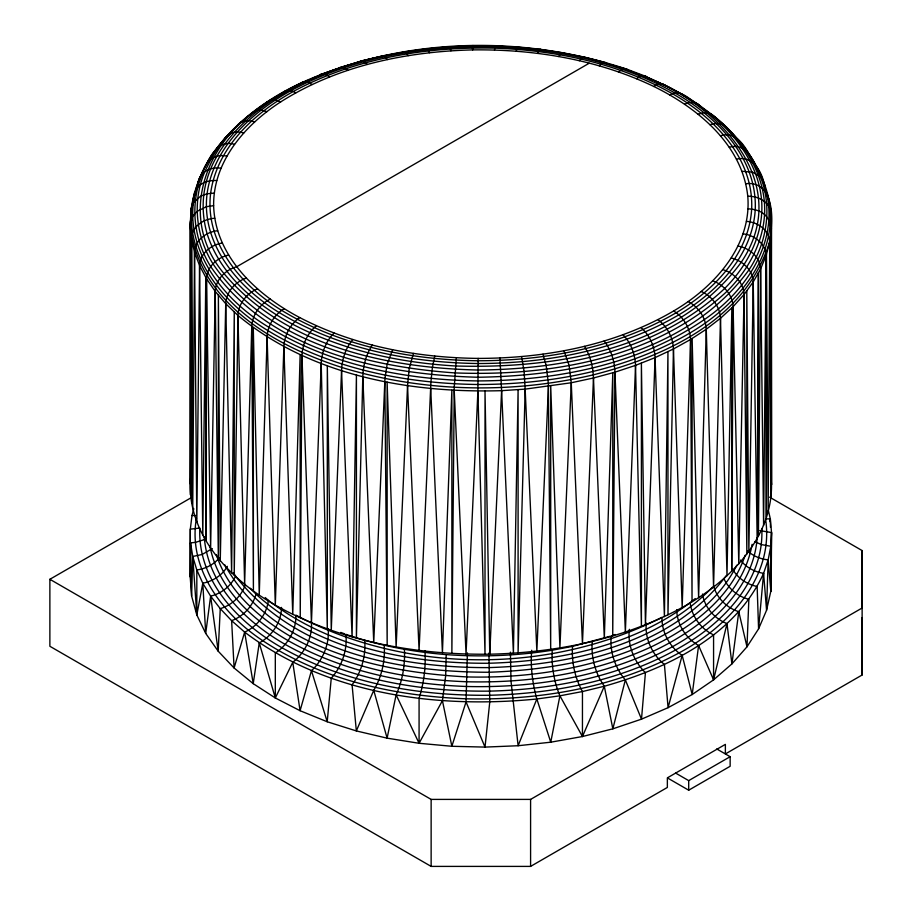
<?xml version="1.0" encoding="UTF-8"?>
<svg xmlns="http://www.w3.org/2000/svg" width="912" height="912" viewBox="0 0 912 912"><rect width="100%" height="100%" fill="white"/><g stroke="black" fill="none" stroke-linecap="round" stroke-linejoin="round"><path stroke-width="1.37" d="M190.357 484.055L190.403 220.864M745.765 183.722C770.594 180.747 773.011 210.547 771.427 228.399L771.541 484.739C771.917 539.984 727.468 582.757 682.176 607.517C623.409 639.38 556.138 652.65 489.755 654.2L485.013 390.952L485.013 654.178L477.899 391.077L478.139 358.405C545.672 358.336 614.836 345.397 673.649 310.969C713.879 287.36 751.933 246.092 747.772 196.251C742.254 144.506 697.669 107.992 653.801 86.48C597.634 59.531 534.66 49.134 472.69 49.898C405.954 51.562 337.657 65.755 280.691 101.893C245.328 124.67 213.089 161.344 213.625 205.69C215.221 256.865 257.389 295.237 299.752 317.581C354.529 346.104 416.773 357.698 478.139 358.405M771.096 410.981L771.176 214.708C768.007 175.013 743.884 140.072 713.446 115.699C697.087 104.458 680.876 92.545 662.728 84.075C659.547 83.437 656.412 84.77 653.801 86.48M191.486 497.53L49.875 579.291L49.875 646.277L431.137 866.4L530.59 866.4L667.356 787.444L667.356 777.868L725.371 744.374L725.371 753.95L862.125 674.994L862.125 617.572M769.591 497.143L862.125 550.574L862.125 607.996L530.59 799.402L431.137 799.402L49.875 579.291M499.936 358.017L501.6 390.667L489.755 654.2C415.918 655.01 340.244 641.626 275.31 605.123C230.804 579.907 187.838 536.074 190.312 481.319L190.916 211.288C198.121 150.982 249.284 106.772 301.644 82.661C403.013 37.141 521.972 34.143 626.932 69.232L583.27 57.057L579.348 60.682M228.616 255.075C217.466 257.401 206.899 266.794 206.488 278.696L205.93 540.542L205.793 277.385L202.795 535.378L199.568 265.597C199.945 253.673 211.082 244.712 222.254 243.037M767.87 195.248L770.891 211.721L771.427 228.399L770.811 498.419L769.728 242.056C769.443 230.143 757.519 221.969 746.438 221.399M213.625 205.69L206.386 206.671L197.049 211.402L192.74 216.269L190.186 224.968L191.395 238.648L190.551 495.011L190.186 224.968L191.201 208.301L193.458 202.703L200.549 196.205L207.07 193.754L214.297 193.116M193.561 200.526C200.458 157.024 234.703 123.257 270.362 100.274L275.264 100.058L280.691 101.893M771.096 240.346L771.176 214.708M712.762 280.816C723.592 284.647 732.655 294.918 733.1 306.683L731.72 570.992L731.846 307.834L727.001 575.746L720.491 318.277C720.024 306.603 711.736 296.001 701.168 291.464M771.427 228.399L769.728 242.056L768.166 512.031L766.479 254.231L766.331 517.4L766.114 255.577C765.772 243.652 754.27 235.034 743.109 233.837M193.811 508.748L191.999 515.508L190.312 529.165L190.198 576.886L191.623 596.038L196.821 614.962L205.713 633.418L218.196 651.179L234.099 667.994L253.228 683.658L275.31 697.954L300.082 710.71L327.214 721.757L356.341 730.934L387.098 738.15L419.075 743.28L451.85 746.278L485.013 747.099L518.119 745.731L550.745 742.197L582.449 736.531L612.841 728.825L641.501 719.158L668.074 707.678L692.197 694.522L713.572 679.862L731.914 663.89L746.985 646.813L758.579 628.858L766.559 610.265L770.811 591.261L771.29 572.098L771.541 532.597L770.332 518.917L768.451 510.777M217.626 230.736C206.477 231.785 194.86 240.289 194.53 252.214L192.728 508.645L191.714 240.004M316.373 325.732C307.583 332.914 302.408 344.257 301.952 355.532L300.23 617.777L300.139 354.654L292.752 614.403L283.871 346.674C284.339 335.297 290.347 324.068 299.752 317.581M604.132 341.02C611.154 349.741 614.528 361.084 614.95 372.176L612.727 635.869L612.796 372.757L604.314 638.4L593.473 377.99C593.096 366.966 590.44 355.691 584.398 346.366M738.047 246.08C749.219 247.916 760.22 256.979 760.608 268.903L758.431 536.005L758.396 272.802L757.142 538.639L753.232 281.911C752.81 270.02 742.391 260.536 731.264 258.039M766.114 255.577L763.595 525.46L760.608 268.903L766.114 255.577L769.728 242.056M761.794 528.709C764.142 576.316 729.292 616.227 691.478 640.566C631.537 678.585 559.683 693.519 489.47 695.263C418.038 696.05 344.839 683.099 282.047 647.794C238.99 623.409 197.437 581.001 199.819 528.037L190.312 529.165L190.198 576.886L191.053 570.068M194.53 252.214L199.568 265.597L196.821 522.131L194.53 252.214L191.395 238.648L190.471 221.981M771.541 532.597L770.811 546.277L768.166 559.877L770.811 591.261L771.541 532.597L759.81 530.567M257.526 288.853C246.878 293.208 238.397 303.742 237.929 315.427L234.224 575.107L234.27 311.915L231.625 572.827L225.731 303.696C226.176 291.908 235.421 281.728 246.308 278.069M413.455 353.423L409.271 368.288L407.539 385.662L419.075 650.45L430.909 382.003L432.379 367.593L434.75 356.102M760.608 268.903L753.232 281.911L748.855 551.464L746.803 290.746L746.848 553.949L744.044 294.53C743.611 282.697 733.829 272.802 722.817 269.644M589.232 63.213L236.641 266.783C225.595 269.77 215.654 279.574 215.221 291.418L210.626 548.294L206.488 278.696L199.568 265.597M488.935 653.026L489.755 702.058L485.013 747.099L466.043 701.921L467.411 652.901M744.044 294.53L738.788 563.867L733.1 306.683L744.044 294.53L753.232 281.911M215.221 291.418L225.731 303.696L220.259 560.812L218.378 295.1L218.333 558.304L215.221 291.418L206.488 278.696M657.928 319.69C667.185 326.348 672.999 337.611 673.455 348.965L667.972 614.779L667.949 351.565L664.415 616.592L655.067 357.618C654.611 346.355 649.652 335.012 641.022 327.636M372.335 345.112C366.031 354.301 363.204 365.598 362.805 376.622L356.41 638.024L356.432 374.809L352.078 636.907L341.555 370.557C341.977 359.465 345.545 348.099 352.784 339.538M733.1 306.683L720.491 318.277L713.572 587.032L706.276 329.232C705.808 317.661 698.33 306.774 688.104 301.541M190.551 542.857L192.728 556.491L191.623 596.038L190.551 542.857L195.373 542.389L204.482 539.562L204.436 536.963M270.237 299.09C259.909 304.141 252.225 314.959 251.758 326.553L244.644 584.261L237.929 315.427L225.731 303.696M521.596 356.615L524.126 371.674L525.164 389.128L518.096 652.81L518.096 389.584L513.41 653.22L501.6 390.667C409.477 393.311 310.639 375.721 237.929 315.427M720.491 318.277L706.276 329.232L698.603 597.645L692.14 338.466L692.037 601.589L690.566 339.492C690.099 328.024 683.453 316.92 673.649 310.969M284.339 308.678C274.432 314.446 267.569 325.504 267.102 336.995L259.247 595.057L253.285 327.602L253.411 590.737L251.758 326.553M362.805 376.622L373.749 642.47L384.955 378.526L387.121 364.39L392.593 349.752M690.566 339.492L682.176 607.517L673.455 348.965L690.566 339.492L706.276 329.232M768.166 559.877L766.559 610.265L763.595 573.317L768.166 559.877C760.665 559.102 753.289 556.172 747.737 551.008M283.871 346.674L275.31 605.123L267.102 336.995M673.455 348.965L655.067 357.618L645.434 624.8L641.387 363.044L641.421 626.248L635.527 365.37C635.083 354.198 630.933 342.821 623.056 334.761M334.088 333.062C326.017 340.951 321.662 352.328 321.218 363.512L311.448 622.828L301.952 355.532M341.555 370.557L331.261 630.352L327.317 365.632L327.294 628.847L321.218 363.512M635.527 365.37L625.358 632.084L614.95 372.176L635.527 365.37L655.067 357.618M563.969 350.767L569.122 365.473L571.254 382.766L559.911 647.953L550.723 386.118L550.688 649.23L548.374 383.336L546.185 365.575L542.993 354.187M593.473 377.99L582.449 643.701L571.254 382.766L593.473 377.99L614.95 372.176M407.539 385.662L396.127 646.996L387.121 382.071L387.178 645.183L384.853 381.672M548.443 386.494L536.849 651.134L525.164 389.128L571.254 382.766M477.899 391.077L466.043 654.064L454.222 390.382M192.056 205.417C185.524 258.803 225.104 304.574 267.946 330.634C330.691 368.858 405.167 383.564 477.911 384.499C551.076 384.431 626.008 370.409 689.734 333.119C733.316 307.538 774.55 262.816 770.036 208.825C766.433 200.23 756.675 195.955 747.772 196.251M757.177 537.613C753.768 586.997 713.332 624.036 672.52 646.676C616.58 677.012 552.535 689.643 489.334 691.125C419.03 691.889 346.982 679.144 285.171 644.396C246.365 622.03 209.179 586.439 204.482 539.562M510.412 652.148L510.994 680.99L518.119 745.731L536.849 698.991C532.414 683.236 530.374 666.592 531.685 650.256M609.877 636.314L572.519 646.38L552.193 650.222C551.418 665.692 553.926 681.515 559.911 695.81L582.449 736.531L604.314 686.246C667.322 668.439 735.095 636.086 763.595 573.317C754.612 571.949 745.97 567.367 740.453 560.059M770.138 521.767L770.332 518.917L765.533 518.848C774.71 577.969 727.172 627.285 678.836 653.038C614.095 687.99 539.266 700.473 466.294 698.809C395.363 696.187 322.814 680.341 262.918 640.783C222.916 614.471 187.496 568.655 196.456 518.187M572.519 646.38C571.482 661.895 574.902 677.947 582.449 691.547L582.449 736.531M763.595 573.317L758.579 628.858L757.142 586.496C747.145 584.444 737.74 578.322 732.735 569.305M198.132 184.247C197.984 172.79 210.74 166.28 220.932 168.253M592.253 641.603C590.919 657.176 595.331 673.455 604.314 686.246L612.841 728.825L625.358 679.93C615.11 668.04 609.604 651.567 611.234 635.903L615.121 634.49M494.486 50.023L495.33 46.067M190.312 481.319L190.984 475.859M629.348 629.326C627.41 645.103 634.068 661.724 645.434 672.646L641.501 719.158L625.358 679.93M227.362 566.329C222.311 575.312 212.815 581.309 202.795 583.224L210.626 596.152L205.713 633.418L202.795 583.224L196.821 569.977L192.728 556.491L202.156 554.473L212.325 548.602M676.727 609.74C676.852 624.367 685.972 638.4 698.603 645.502L692.197 694.522L682.176 655.375C669.796 647.121 661.633 632.255 661.952 617.31C549.548 674.435 407.584 674.173 295.967 615.155C296.309 630.135 287.861 644.966 275.31 652.981L275.31 697.954L292.752 662.26C305.03 652.821 313.033 636.713 311.311 621.129M713.583 586.097C716.935 598.169 726.932 607.928 738.788 611.713L731.914 663.89L727.001 623.591C714.62 618.758 704.531 607.335 702.502 594.054M646.312 623.113C644.659 638.651 652.354 654.77 664.415 664.449L668.074 707.678L682.176 655.375M456.365 357.766L454.244 387.224L451.873 653.311L451.862 390.199L442.434 652.81L430.715 388.569M281.512 607.415C281.398 622.075 272.015 636.04 259.247 642.914L253.228 683.658L244.644 632.119L231.625 620.673L220.259 608.657L210.626 596.152C221.331 593.552 230.896 586.165 235.581 576.122L233.449 572.611M265.187 597.531L268.379 600.347C266.828 614.107 257.218 626.51 244.644 632.119L234.099 667.994L231.625 620.673C243.31 616.364 252.761 606.241 255.987 594.179L250.39 588.274M192.728 556.491L196.821 614.962L202.795 583.224M194.701 191.873L190.916 211.288L191.064 246.89M752.115 544.316C742.995 595.536 697.395 630.238 653.049 651.339C595.069 678.038 530.465 688.024 466.967 686.497C405.053 684.308 342.376 671.255 288.044 640.589C252.396 619.784 217.991 588.479 209.954 546.242M604.314 686.246L582.449 691.547L559.911 695.81L550.745 742.197L536.849 698.991C436.392 708.977 327.043 694.465 244.644 632.119M404.404 649.355C405.247 664.825 402.523 680.705 396.127 694.841L419.075 743.28L442.434 700.655L445.672 675.781L446.185 654.599C412.099 651.852 378.263 645.4 345.876 634.342C347.586 650.028 341.806 666.547 331.261 678.197L327.214 721.757L311.448 670.685C322.814 660.265 329.62 644.168 328.149 628.733M396.127 694.841L387.098 738.15L373.749 690.327C381.672 676.909 385.32 660.801 384.214 645.274M698.603 645.502L713.572 679.862L727.001 623.591M516.203 51.175L517.606 47.173L518.711 48.211M311.448 670.685L300.082 710.71L292.752 662.26M205.132 167.204C210.011 155.735 219.188 139.297 234.487 144.347M466.043 701.921L451.85 746.278L442.434 700.655M195.852 190.961L193.572 197.687L193.595 200.526M245.374 584.375C241.794 596.003 231.796 605.146 220.259 608.657L218.196 651.179L210.626 596.152M745.161 555.237C730.637 598.865 690.669 627.923 650.803 647.075C593.575 673.421 529.815 683.27 467.149 681.766C406.045 679.6 344.177 666.729 290.563 636.451C258.563 617.641 227.92 591.044 216.372 554.621M537.67 53.352L539.938 49.43L541.192 49.601L517.606 47.173L472.268 45.6L472.69 49.898M373.749 690.327L356.341 730.934L352.078 684.764C361.38 672.19 366.065 655.853 364.663 640.258M198.417 181.294L203.102 171.718M736.782 565.212C715.886 607.061 673.512 632.996 631.549 650.131C579.428 670.445 523.043 678.323 467.297 676.932C378.674 672.292 271.331 648.5 224.626 564.619M219.781 145.384L225.207 137.837L238.944 124.34M558.771 56.521L560.88 53.466L563.605 52.976L539.938 49.43M235.581 576.122C294.166 651.943 398.122 672.201 488.935 672.258C574.72 669.191 672.098 647.851 726.374 575.506M265.039 104.356L266.486 102.532L270.362 100.274M213.932 152.589L218.105 147.448M236.892 126.061C240.654 120.281 248.634 119.711 254.573 122.026M219.336 557.87C213.796 564.665 205.417 568.757 196.821 569.977L196.821 614.962M380.84 57.182L383.747 55.883L387.475 59.554M599.275 65.789L602.479 62.985L606.617 62.825L585.458 57.388L561.872 52.736M223.964 140.243L226.894 137.279M712.614 587.077C654.941 646.004 568.643 665.076 488.889 667.607C406.855 667.983 318.562 650.746 255.987 594.179M329.563 76.927C326.77 74.374 321.788 72.401 318.835 75.799L324.102 73.883M240.985 122.618C259.179 105.518 281.044 92.921 303.411 81.966L307.538 82.171L312.121 84.474M268.379 600.347C330.657 648.204 411.825 663.799 488.866 663.252C561.393 661.143 637.488 644.898 695.229 598.591M618.404 71.831L623.876 68.639L646.38 77.235M255.907 110.831L260.479 107.593M636.622 78.74C639.563 76.186 644.647 74.317 647.68 77.737M426.2 48.929L449.753 46.774L450.938 50.798M675.644 773.091L688.697 780.626L730.147 756.698L730.147 766.274L688.697 790.202L667.732 778.096M403.685 52.03L427.34 48.769L429.392 52.714M291.395 88.339L282.652 92.807C286.208 89.205 291.92 90.379 295.784 92.807M293.892 87.062L300.139 83.87M669.841 95.019C679.725 88.145 689.13 99.385 697.247 103.683C712.933 115.208 728.779 127.612 740.441 143.287M301.382 83.334L308.86 80.108M311.357 79.025L315.096 77.406M320.18 74.647L361.517 60.876L383.747 55.883M684.616 104.276C689.689 101.506 697.247 101.426 700.541 106.921M301.644 82.661L303.411 81.966M339.788 67.534L362.851 60.956L367.376 64.433M328.058 72.447L334.647 70.053M698.033 114.194L703.916 112.689L709.228 113.213C735.87 134.645 758.248 164.548 761.531 199.5C764.552 233.062 748 265.232 724.721 288.42C659.365 350.151 565.269 369.371 478.002 370.021C386.927 368.003 285.502 346.366 224.056 273.668C179.06 220.373 202.51 147.562 255.884 110.546L261.117 110.078L266.92 111.652M710.003 124.716C716.068 122.459 724.094 123.131 727.913 128.957M360.331 61.366L381.683 56.191L405.293 51.813L408.188 55.643M720.457 135.763C741.627 129.242 749.881 158.323 758.659 171.388M729.304 147.265C747.726 141.793 754.999 163.795 760.54 176.882C772.475 207.423 767.015 242.729 749.037 269.758C688.4 353.309 575.221 375.835 477.945 377.249C381.569 374.684 268.755 351.291 210.706 266.589C193.504 239.081 189.593 203.627 202.487 173.599C205.474 161.128 214.16 153.364 226.86 156.134M552.193 650.222C517.172 655.808 481.547 657.199 446.185 654.599M536.849 698.991L559.911 695.81M214.742 218.264C204.607 218.755 193.903 225.196 191.68 235.638C205.952 307.025 277.898 346.822 341.692 367.422C422.917 392.285 510.777 394.212 593.37 374.832C661.987 357.322 738.503 323.065 765.829 252.556C774.733 232.013 773.843 209.942 747.988 208.837M736.508 159.144C753.757 154.88 762.865 173.405 764.917 187.587M583.27 57.057L586.336 58.391M501.6 390.667L525.164 389.128M742.003 171.319L752.411 172.106L760.54 176.882L762.421 179.208L767.779 197.026M472.359 45.839L449.092 46.888L449.753 46.774M191.999 515.508L195.59 515.497M216.737 180.599C209.042 179.915 200.549 182.582 196.091 189.217C180.337 246.183 222.323 299.786 268.983 327.305C331.421 365.347 405.532 379.973 477.922 380.92C556.696 380.692 638.366 364.709 704.292 319.61C744.819 292.182 778.734 243.493 766.468 192.58M500.756 46.364L511.609 46.934M243.743 132.947C239.765 131.807 235.467 131.567 231.511 132.935C219.245 142.557 211.595 157.685 204.812 171.638C192.022 201.415 195.909 236.573 212.963 263.842C265.791 341.487 366.236 366.681 454.849 372.905C550.335 376.553 655.067 358.598 727.149 291.179C750.656 267.752 767.38 235.262 764.324 201.37C761.007 166.064 738.412 135.865 711.497 114.217M614.072 65.892L620.479 67.91M625.495 68.662L646.289 76.574M340.769 632.404L344.599 633.851M662.728 84.075L681.56 93.856L699.071 105.074M644.659 75.935L666.079 86.024L655.044 81.054M648.899 78.284L652.582 79.948M642.823 75.833C716.171 102.292 794.968 182.183 741.239 262.268C677.16 349.285 556.742 369.109 455.396 365.974C399.16 362.702 342.718 350.402 292.547 324.182C255.679 304.346 220.282 275.059 207.138 233.882C183.073 148.713 273.053 88.795 342.741 66.986L348.031 70.235M667.31 86.686L678.346 92.557M680.797 93.856L683.248 95.167M754.885 541.66L761.326 544.589L770.811 546.277L770.811 591.261M716.741 748.957L730.147 756.698M702.764 108.562L711.668 115.151M742.037 145.361L746.039 150.548M748.433 153.672L750.565 157.571M724.117 579.006C728.745 589.061 738.184 596.585 748.855 599.321L746.985 646.813L738.788 611.713M759.194 172.596L764.632 184.623M768.189 198.371L769.01 201.073M259.247 642.914L275.31 697.954M690.202 602.821C691.729 616.569 701.111 629.063 713.572 634.877L713.572 679.862M424.889 650.575C426.064 666.604 423.898 682.974 419.075 698.296L419.075 743.28M771.062 479.267L771.541 484.739L771.199 216.076M770.332 518.917L770.48 527.318M771.085 560.903L771.29 572.098M191.395 238.648L191.851 503.185M862.125 550.574L862.125 674.994M688.697 780.626L688.697 790.202M530.59 799.402L530.59 866.4M431.137 799.402L431.137 866.4M192.774 201.769L192.774 204.607L192.774 201.769M207.07 193.754C200.879 244.348 238.397 287.747 279.015 312.451C338.5 348.692 409.1 362.634 478.07 363.523C547.428 363.455 618.461 350.162 678.881 314.811C716.638 292.216 752.32 256.135 755.227 209.908C757.564 158.198 716.992 116.804 674.96 92.99C620.274 62.119 557.175 48.986 494.863 46.786C424.787 45.19 352.933 57.171 290.768 90.733C251.53 112.518 213.499 147.049 207.07 193.754M210.638 193.196C204.527 243.139 241.555 285.969 281.648 310.354C340.347 346.127 410.035 359.875 478.105 360.764C546.562 360.685 616.672 347.575 676.305 312.679C713.572 290.381 748.786 254.767 751.659 209.144C753.95 158.107 713.914 117.26 672.429 93.754C618.45 63.281 556.183 50.32 494.68 48.142C425.516 46.569 354.597 58.391 293.242 91.519C254.516 113.02 216.988 147.106 210.638 193.196"/></g></svg>
